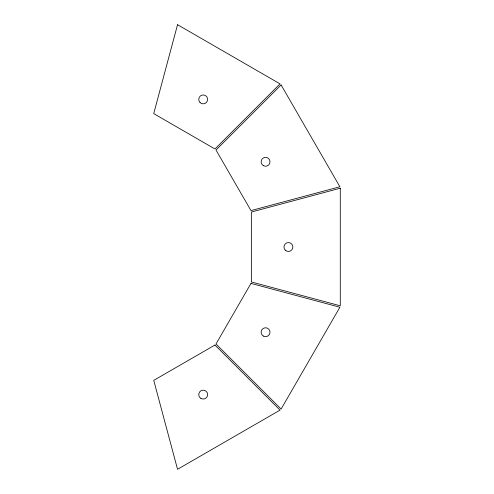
<?xml version="1.0" encoding="UTF-8"?>
<svg xmlns="http://www.w3.org/2000/svg" width="494" height="494" viewBox="0 0 494 494"><rect width="100%" height="100%" fill="white"/><g stroke="black" fill="none" stroke-linecap="round" stroke-linejoin="round"><path stroke-width="0.74" d="M177.544 24.7L153.72 113.62L214.958 148.978L280.049 83.881L177.544 24.7M250.977 283.402L216.008 343.978L281.098 409.069L339.897 307.231L250.977 283.402M281.098 84.931L216.008 150.022L250.977 210.598L339.897 186.769L281.098 84.931M214.958 345.022L153.745 380.368L177.544 469.3L280.049 410.119L214.958 345.022M340.28 188.202L251.36 212.031L251.36 281.969L340.28 305.798L340.28 188.202M200.051 102.548A4.446 4.446 0 0 0 207.492 100.554A4.446 4.446 0 0 0 202.046 95.107A4.446 4.446 0 0 0 200.051 102.548M263.351 165.638A4.446 4.446 0 0 0 270.02 161.785A4.446 4.446 0 0 0 263.351 157.932A4.446 4.446 0 0 0 263.351 165.638M285.266 250.143A4.446 4.446 0 0 0 292.707 248.149A4.446 4.446 0 0 0 287.261 242.708A4.446 4.446 0 0 0 285.266 250.143M263.351 336.068A4.446 4.446 0 0 0 270.02 332.215A4.446 4.446 0 0 0 263.351 328.362A4.446 4.446 0 0 0 263.351 336.068M200.972 398.448A4.446 4.446 0 0 0 207.641 394.595A4.446 4.446 0 0 0 200.972 390.748A4.446 4.446 0 0 0 200.972 398.448"/></g></svg>
